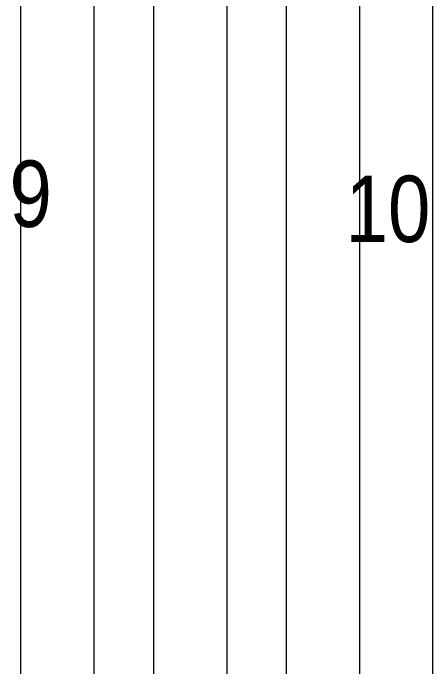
# Model space of a CAD drawing. Header units: millimetres. Extents: x -65509 to 912790, y 446 to 713294.
# Drawn here: x 190253 to 209197, y 316475 to 346010 of the extents above; entities that cross this region are included whole.
import ezdxf

# ---------------------------------------------------------------- set-up
doc = ezdxf.new("R2010")
doc.units = ezdxf.units.MM
doc.linetypes.add('CENTER2', pattern=[28.575, 19.05, -3.175, 3.175, -3.175])
doc.layers.add('АР_Делит', color=250, linetype='Continuous', lineweight=0, plot=False)
doc.layers.add('РД_Оси_100', color=250, linetype='Continuous', lineweight=0)
doc.styles.add('style1', font='ARIALN.TTF')

# ---------------------------------------------------------------- blocks, each defined once
blk = doc.blocks.new('СОШ_2200_АР_ОСИ_М100_28.05.24')
at = {"layer": 'РД_Оси_100', "linetype": 'CENTER2'}
for p, q in [((73200, -6155), (73200, 139938.679)), ((79200, -6155), (79200, 139938.679)), ((85200, -6155), (85200, 139938.679)), ((88500, -6155), (88500, 139938.679)), ((91800, -6155), (91800, 139938.679))]:
    blk.add_line(p, q, dxfattribs=at)
for points in [[(76500, 139938.679), (76500, -6155)], [(82500, 139938.679), (82500, -6155)]]:
    blk.add_lwpolyline(points, dxfattribs=at)

msp = doc.modelspace()

# ---------------------------------------------------------------- block references
at = {"layer": 'РД_Оси_100'}
msp.add_blockref('СОШ_2200_АР_ОСИ_М100_28.05.24', (117397.159, 295276.733), dxfattribs=at)

# ---------------------------------------------------------------- texts
at = {"layer": 'АР_Делит', "char_height": 3000, "attachment_point": 5, "style": 'style1'}
for s, insert, width in [('9', (191047.159, 337829.093), 5700), ('10', (207170.118, 337144.222), 19035)]:
    msp.add_mtext(s, dxfattribs=dict(at, insert=insert, width=width))

doc.saveas('drawing.dxf')
